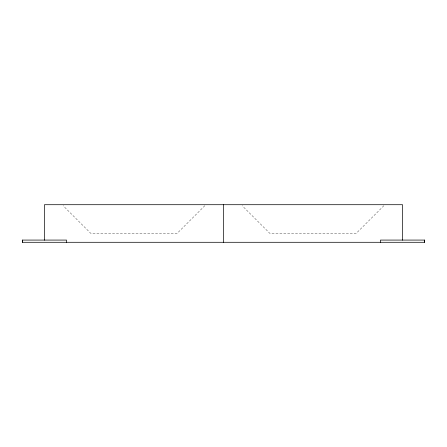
<?xml version="1.0" encoding="UTF-8"?>
<svg xmlns="http://www.w3.org/2000/svg" width="447" height="447" viewBox="0 0 447 447"><rect width="100%" height="100%" fill="white"/><g stroke="black" fill="none" stroke-linecap="round" stroke-linejoin="round"><path stroke-width="0.34" stroke-dasharray="2.23 1.68" d="M204.843 205.687L177.079 233.446L90.875 233.446L63.111 205.687M383.889 205.687L356.125 233.446L269.921 233.446L242.157 205.687"/><path stroke-width="0.67" d="M424.488 240.078L424.488 242.291M402.546 240.201L402.546 204.709L44.454 204.709L44.454 240.201M380.442 242.291L380.442 240.078L424.65 240.078L424.65 242.291L22.35 242.291L22.35 240.078L66.558 240.078L66.558 242.291M223.5 204.709L223.5 242.291M22.456 240.078L22.456 242.291"/></g></svg>
